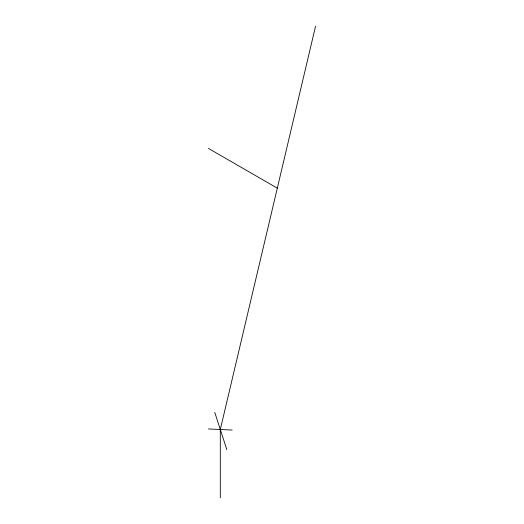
<?xml version="1.0" encoding="UTF-8"?>
<svg xmlns="http://www.w3.org/2000/svg" width="524" height="524" viewBox="0 0 524 524"><rect width="100%" height="100%" fill="white"/><g stroke="black" fill="none" stroke-linecap="round" stroke-linejoin="round"><path stroke-width="0.79" d="M315.559 26.2L220.309 429.503L220.309 497.8M208.441 428.953L232.171 430.053M208.441 148.41L277.307 188.168M214.768 412.395L226.813 449.599"/></g></svg>
